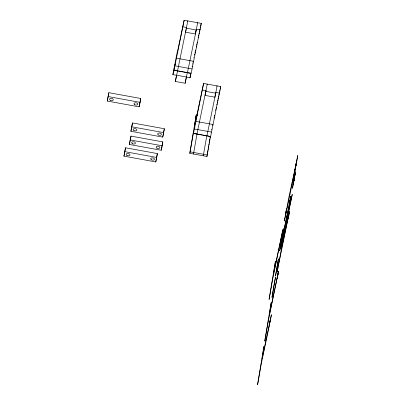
<?xml version="1.0" encoding="UTF-8"?>
<svg xmlns="http://www.w3.org/2000/svg" width="405" height="405" viewBox="0 0 405 405"><rect width="100%" height="100%" fill="white"/><g stroke="black" fill="none" stroke-linecap="round" stroke-linejoin="round"><path stroke-width="0.61" d="M289.585 203.442L289.545 203.852L289.6 203.325M290.901 196.476L290.77 196.876M184.138 20.28L174.008 70.288L191.15 73.411L201.28 23.374L184.128 20.26L177.339 52.366L177.8 52.453M186.472 28.168L196.273 30.041L197.605 22.7L197.529 22.958M203.588 83.44L193.469 133.468L210.61 136.586L220.74 86.549L203.588 83.44L196.8 115.546L197.488 115.673M216.989 86.138L217.055 85.89L215.733 93.216L205.932 91.348M215.733 93.216L215.754 92.882M290.917 196.379L290.871 196.719M177.881 52.341L177.193 52.215L172.859 74.647L176.59 75.284M196.298 29.702L196.273 30.041M290.856 196.83L290.911 196.303L290.795 196.754M294.354 177.977L294.977 173.406L292.461 188.36L294.354 177.977L293.017 184.305M190.558 74.469L190.806 73.047M289.58 203.411L289.641 203.047M289.6 203.28L289.666 202.885M194.972 127.615L194.284 127.489L196.217 114.944L197.134 115.111M190.466 75.087L190.142 76.975M289.676 202.778L289.722 202.52M290.734 197.635L290.78 197.377M185.981 30.162L185.667 32.228L195.458 34.01L196.136 29.818M205.441 93.342L205.122 95.408L214.918 97.19L215.597 92.998M289.707 202.586L289.757 202.318M290.699 197.837L290.744 197.569M107.274 101.047L108.859 92.684L140.692 98.481L140.054 102.369L139.107 106.844L107.274 101.047L108.859 92.684M123.935 156.143L125.52 147.779L157.358 153.576L156.715 157.459L155.773 161.939L123.935 156.143L125.52 147.779M130.896 131.301L132.481 122.938L164.319 128.734L163.676 132.617L162.734 137.098L130.896 131.301L132.481 122.938M129.392 144.464L130.977 136.1L162.81 141.897L162.172 145.78L161.225 150.26L129.392 144.464L130.977 136.1M139.107 106.844L140.692 98.481M155.773 161.939L156.411 158.056M162.734 137.098L164.319 128.734M161.225 150.26L162.81 141.897M209.542 136.272L210.463 136.439L206.955 156.452L189.813 153.328L196.217 114.944M206.955 156.452L207.117 155.48M207.274 154.507L207.436 153.541M207.598 152.569L207.917 150.625M208.079 149.653L208.236 148.686M208.398 147.714L208.717 145.77M208.879 144.803L209.036 143.831M209.198 142.859L209.517 140.92M209.577 140.555L209.82 139.097M209.998 138.004L210.241 136.551M285.606 214.847L288.937 196.931L296.825 160.481L287.641 206.044L285.454 214.923L286.568 209.026M280.619 246.291L281.409 242.56M282.371 236.733L284.102 228.521M280.766 246.442L282.351 238.079M283.313 232.252L283.956 228.369M289.742 202.378L289.793 202.105M289.702 203.224L290.755 196.931M290.663 198.05L290.714 197.777M186.097 29.459L186.305 28.254M205.527 92.821L205.76 91.434M289.777 202.156L289.828 201.882M290.628 198.273L290.674 197.999M281.257 247.136L284.356 230.835L292.243 194.39L283.054 239.947L280.964 248.786M289.818 201.928L289.869 201.649M290.587 198.511L290.638 198.227M189.813 153.328L193.322 133.316L193.777 133.402M289.858 201.69L290.476 198.313M290.598 198.465L290.501 198.997M281.207 247.409L281.161 247.698M290.552 198.713L290.456 199.25M183.657 71.923L187.333 72.591L185.156 83.248L175.36 81.461L176.565 75.153M185.156 83.248L185.682 80.418M285.662 214.255L286.593 208.702L285.591 214.635M290.41 199.508L290.461 199.23M294.162 178.559L293.66 181.739L294.394 178.195M190.117 77.132L190.001 77.765M290.041 200.662L290.086 200.394M290.365 199.766L290.415 199.493M294.496 177.658L295.037 174.206L294.41 177.223M185.692 80.367L186.386 76.778M285.565 215.085L285.682 214.447M294.121 178.499L294.283 177.613M290.37 199.761L290.172 200.829M294.445 177.927L295.483 171.755L294.359 177.486M187.697 21.318L187.809 20.918L175.37 81.42M278.25 266.247L288.335 217.055L281.632 248.017L277.071 272.114L278.108 267.006M294.506 177.896L293.22 184.194L294.364 177.167M285.444 215.728L285.52 215.025M285.449 215.414L284.371 221.029L285.378 215.794M192.142 66.481L192.233 66.005M192.588 64.101L192.679 63.626M192.947 62.198L193.033 61.722M194.284 127.489L196.653 115.395L197.341 115.521M211.602 129.661L211.694 129.185M212.407 125.378L212.493 124.902M281.581 240.469L283.009 232.85M281.713 241.962L283.141 234.348M290.122 201.093L290.172 200.814M290.076 201.351L290.127 201.067M290.026 201.599L290.076 201.315M289.98 201.842L290.031 201.558M290.471 198.359L290.522 198.08M289.934 202.075L289.985 201.796M290.512 198.131L290.562 197.858M289.889 202.298L289.945 202.024M290.557 197.913L290.608 197.645M289.848 202.51L289.899 202.242M290.598 197.706L290.684 197.26M289.808 202.713L289.858 202.449M290.638 197.513L290.719 197.088M289.772 202.895L289.818 202.642M172.92 74.616L173.861 70.136L174.322 70.222M156.527 157.494L157.358 153.576M195.488 32.623L195.721 31.514M193.803 57.859L193.863 57.576M194.587 54.999L194.79 54.017M194.997 53.04L195.205 52.058M195.412 51.081L195.62 50.098M196.238 47.157L196.445 46.18M196.648 45.198L196.855 44.221M197.063 43.239L197.27 42.262M198.197 37.852L198.404 36.87M198.612 35.888L198.82 34.911M199.027 33.929L199.23 32.952M199.437 31.97L199.645 30.993M199.852 30.011L200.055 29.033M200.262 28.051L200.47 27.069M200.677 26.092L200.986 24.624M190.087 73.092L191.003 73.259L190.061 77.74L186.33 77.097M193.489 153.996L196.992 133.984L207.269 84.098L207.157 84.498M203.28 155.783L206.788 135.771L203.118 135.098M214.042 118.179L214.25 117.197M214.458 116.22L214.665 115.238M215.698 110.337L215.9 109.36M216.108 108.378L216.316 107.401M216.832 104.951L217.04 103.969M217.247 102.991L217.45 102.009M217.657 101.027L217.865 100.05M218.072 99.068L218.275 98.091M218.482 97.109L218.69 96.132M218.897 95.15L219.105 94.173M219.307 93.191L219.515 92.208M219.723 91.231L219.93 90.249M220.138 89.272L220.34 88.29M290.709 197.164L279.678 250.771L289.747 202.991M201.088 24.133L201.28 23.374M220.548 87.313L220.74 86.579M289.686 203.28L289.575 203.756L289.656 203.401M186.482 28.254L186.659 27.505L182.984 26.836M205.937 91.434L206.12 90.685L202.444 90.016M200.131 29.955L196.455 29.287L187.429 72.692M176.251 56.695L176.712 56.781M176.377 58.193L193.519 61.312M174.823 64.314L175.512 64.436M174.95 65.807L192.091 68.931M173.877 68.789L174.798 68.956M174.55 70.262L176.388 70.597M176.848 70.683L178.149 70.916M178.757 71.027L180.595 71.361M181.207 71.472L183.045 71.812M188.021 72.713L189.854 73.052M173.451 71.057L173.912 71.138M176.605 75.214L186.401 76.996M203.406 84.189L203.867 84.275M219.586 93.135L215.916 92.467L206.899 135.883M108.216 96.572L140.054 102.369M195.898 116.438L196.587 116.564M195.711 119.875L196.167 119.961M195.838 121.373L212.979 124.492M194.41 128.987L211.552 132.111M194.01 133.442L195.848 133.777M196.303 133.858L197.605 134.095M198.217 134.207L200.055 134.541M200.667 134.652L202.505 134.986M207.476 135.893L209.086 136.186M131.843 126.821L163.676 132.617M130.334 139.983L162.172 145.78M190.127 151.834L207.269 154.958M124.882 151.662L156.715 157.459M270.014 322.122L271.355 314.857L270.014 322.122M294.587 172.555L297.726 155.596L294.587 172.555M295.483 167.756L296.637 161.246L295.483 167.756M277.223 278.407L278.564 271.163L269.249 315.222L271.183 302.677L270.869 304.17L264.779 341.061L268.287 321.049L278.372 271.922L277.223 278.407M282.882 229.61L272.6 279.47L269.092 299.482L275.182 262.592L275.496 261.098L273.562 273.643L282.882 229.61M288.183 218.821L289.524 211.572L288.183 218.821M269.224 326.04L261.078 364.738L257.57 384.75L263.66 347.86L263.974 346.366L262.04 358.911L270.17 320.33L269.224 326.04M278.392 258.987L275.511 276.013L278.392 258.987M274.55 281.839L271.988 297.371L275.496 277.359L274.55 281.839M110.297 100.283A1.868 1.144 9.4 0 0 113.253 99.812A1.868 1.144 9.4 0 0 110.707 98.339A1.868 1.144 9.4 0 0 110.297 100.283M134.784 104.738A1.868 1.144 9.4 0 0 137.746 104.272A1.868 1.144 9.4 0 0 135.194 102.799A1.868 1.144 9.4 0 0 134.784 104.738M133.918 130.531A1.868 1.144 9.4 0 0 136.88 130.066A1.868 1.144 9.4 0 0 134.328 128.593A1.868 1.144 9.4 0 0 133.918 130.531M158.411 134.992A1.868 1.144 9.4 0 0 161.367 134.521A1.868 1.144 9.4 0 0 158.816 133.053A1.868 1.144 9.4 0 0 158.411 134.992M132.415 143.694A1.868 1.144 9.4 0 0 135.376 143.228A1.868 1.144 9.4 0 0 132.825 141.755A1.868 1.144 9.4 0 0 132.415 143.694M156.902 148.154A1.868 1.144 9.4 0 0 159.864 147.688A1.868 1.144 9.4 0 0 157.312 146.215A1.868 1.144 9.4 0 0 156.902 148.154M126.957 155.373A1.868 1.144 9.4 0 0 129.919 154.902A1.868 1.144 9.4 0 0 127.367 153.434A1.868 1.144 9.4 0 0 126.957 155.373M151.445 159.833A1.868 1.144 9.4 0 0 154.406 159.362A1.868 1.144 9.4 0 0 151.855 157.894A1.868 1.144 9.4 0 0 151.445 159.833"/></g></svg>
